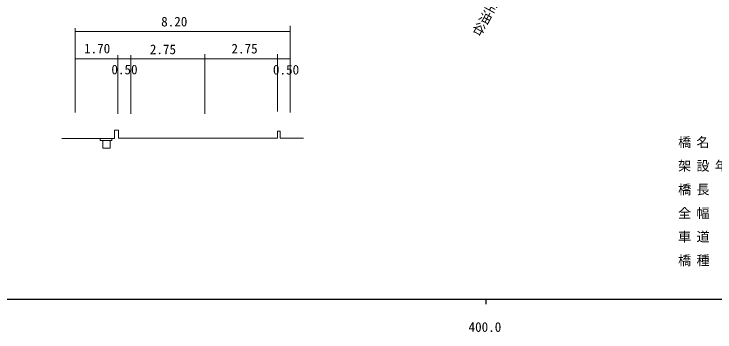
# Model space of a CAD drawing. Units: millimetres, scale not verified. Extents: x 40000 to 680000, y 20000 to 380000.
# Drawn here: x 378145 to 511668, y 198715 to 259312 of the extents above; entities that cross this region are included whole.
import ezdxf
from ezdxf.enums import TextEntityAlignment as Align

# ---------------------------------------------------------------- set-up
doc = ezdxf.new("R2010")
doc.units = ezdxf.units.MM
doc.header["$LTSCALE"] = 1000
doc.layers.add('M-STR-HTXT', color=7, linetype='Continuous')
doc.layers.add('M-TTL-BAND', color=7, linetype='Continuous', lineweight=25)
doc.layers.add('M-WORK', color=1, linetype='Continuous', lineweight=13)
doc.styles.add('@ＭＳ ゴシック', font='')
doc.styles.add('ＭＳ ゴシック', font='')
doc.styles.get('@ＭＳ ゴシック').set_extended_font_data('@MS Gothic')
doc.styles.get('ＭＳ ゴシック').set_extended_font_data('MS Gothic')

msp = doc.modelspace()

# ---------------------------------------------------------------- linework, layer by layer
at = {"layer": 'M-TTL-BAND'}
for p, q in [((40000, 205000), (579000, 205000)), ((468000, 205000), (468000, 204000))]:
    msp.add_line(p, q, dxfattribs=at)
at = {"layer": 'M-WORK'}
for p, q in [((389822, 256607), (389822, 240560)), ((430731, 257087), (430731, 240565)), ((389822, 255980), (430731, 255980)), ((397897, 251473), (397897, 240305)), ((400377, 240310), (400377, 251497)), ((414462, 251654), (414462, 240315)), ((428308, 240741), (428308, 251656)), ((389822, 250797), (430731, 250797)), ((397290, 235568), (397290, 237176)), ((397290, 237176), (398043, 237176)), ((398043, 237176), (398043, 235681)), ((428320, 235681), (428320, 236979)), ((428320, 236979), (428839, 236979)), ((428839, 236979), (428839, 235683)), ((387247, 235568), (397290, 235568)), ((394540, 235568), (394540, 235191)), ((394540, 235191), (396775, 235191)), ((395050, 235191), (395050, 233770)), ((396445, 233770), (396445, 235191)), ((396775, 235191), (396775, 235568)), ((398043, 235681), (428320, 235681)), ((428839, 235683), (433299, 235683)), ((395050, 233770), (396445, 233770))]:
    msp.add_line(p, q, dxfattribs=at)

# ---------------------------------------------------------------- texts
at = {"layer": 'M-STR-HTXT', "char_height": 1833, "attachment_point": 7, "style": 'ＭＳ ゴシック'}
for s, insert in [('\\T1.4;橋名', (504637, 233749)), ('\\T1.4;架設年月', (504637, 229249)), ('\\T1.4;橋長', (504637, 224749)), ('\\T1.4;全幅', (504637, 220249)), ('\\T1.4;車道', (504637, 215749)), ('\\T1.4;橋種', (504637, 211249))]:
    msp.add_mtext(s, dxfattribs=dict(at, insert=insert))
at = {"layer": 'M-TTL-BAND', "style": 'ＭＳ ゴシック'}
msp.add_text('400.0', height=1833, dxfattribs=at).set_placement((467844, 198195), align=Align.BOTTOM_CENTER)
at = {"layer": 'M-WORK', "style": '@ＭＳ ゴシック'}
msp.add_text('至油谷', height=1833, rotation=241.207, dxfattribs=at).set_placement((468468, 262708), align=Align.BOTTOM_LEFT)
at = {"layer": 'M-WORK', "style": 'ＭＳ ゴシック'}
for s, p in [('8.20', (406173, 256393)), ('1.70', (391480, 251265)), ('2.75', (404020, 251109)), ('2.75', (419561, 251243)), ('0.50', (396698, 247272)), ('0.50', (427468, 247233))]:
    msp.add_text(s, height=1833, dxfattribs=at).set_placement(p, align=Align.BOTTOM_LEFT)

doc.saveas('drawing.dxf')
